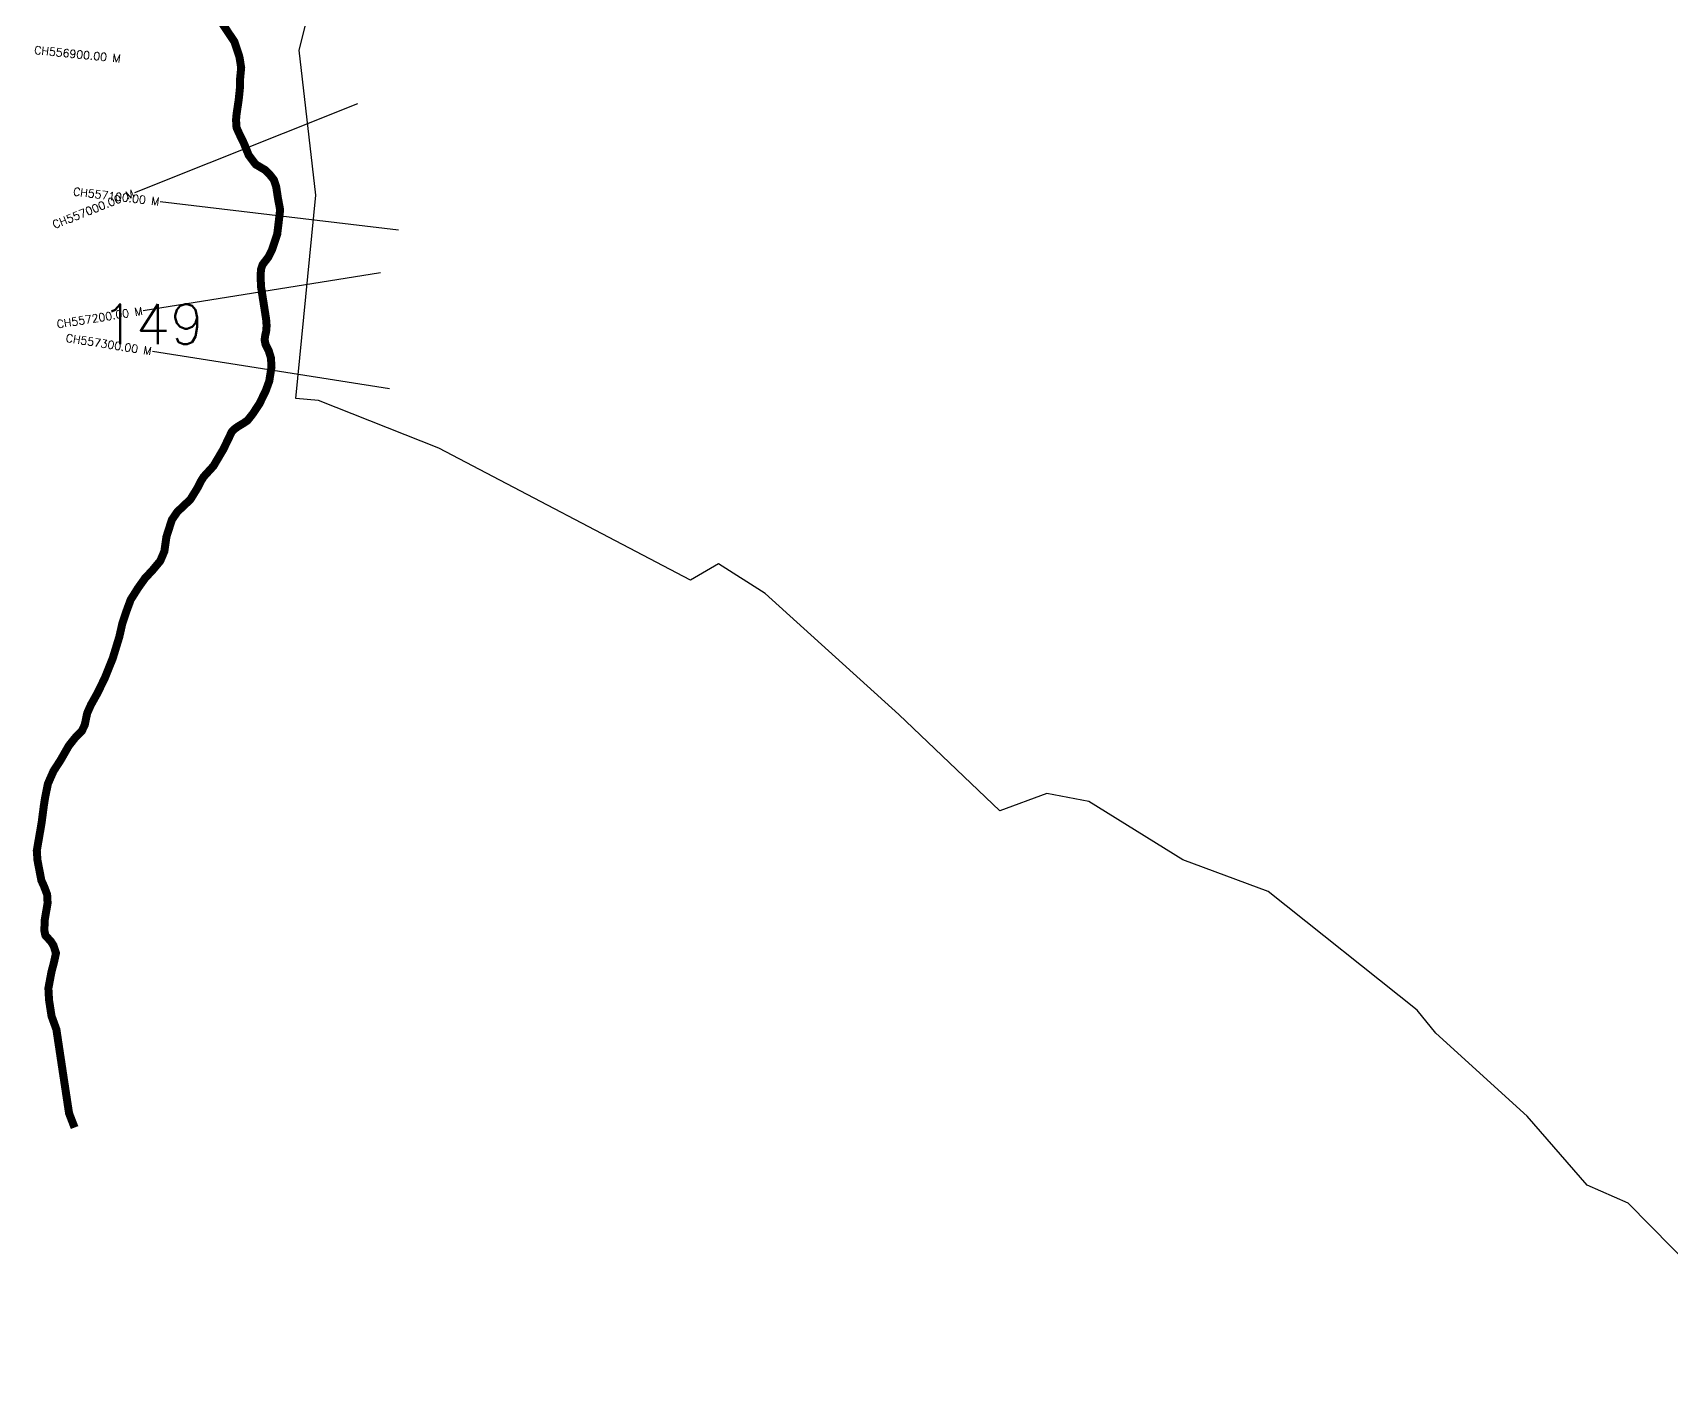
# Model space of a CAD drawing. Header units: metres. Extents: x 319310 to 323428, y 1852503 to 1859804.
# Drawn here: x 319333 to 321380, y 1853758 to 1855444 of the extents above; entities that cross this region are included whole.
import ezdxf
from ezdxf.enums import TextEntityAlignment as Align

# ---------------------------------------------------------------- set-up
doc = ezdxf.new("R2010")
doc.units = ezdxf.units.M
for name, color, linetype in [('CS', 134, 'Continuous'), ('CSMark', 6, 'Continuous'), ('UNPROTECTED', 10, 'Continuous'), ('village', 3, 'Continuous')]:
    doc.layers.add(name, color=color, linetype=linetype)
doc.styles.get("Standard").update_dxf_attribs({"font": 'simplex.shx'})

msp = doc.modelspace()

# ---------------------------------------------------------------- linework, layer by layer
at = {"layer": 'CS'}
for p, q in [((319738.6, 1855355.2), (319459.9, 1855244.2)), ((319790, 1855197.5), (319492.1, 1855232.9)), ((319767.3, 1855144), (319471, 1855096.8)), ((319778.7, 1854999.3), (319482.4, 1855045.9))]:
    msp.add_line(p, q, dxfattribs=at)
at = {"layer": 'UNPROTECTED', "const_width": 10, "flags": 128}
msp.add_lwpolyline([(319567, 1855459.7), (319576.6, 1855445.2), (319584.9, 1855432.8), (319587.9, 1855423.8), (319591.2, 1855413.6), (319593.3, 1855400.4), (319592, 1855387), (319591.9, 1855376.5), (319590.2, 1855360.1), (319587.6, 1855342.8), (319586.9, 1855335.3), (319587.5, 1855325.6), (319590.5, 1855318.8), (319596.7, 1855306), (319602.7, 1855291.1), (319611.5, 1855279.5), (319623.4, 1855272.5), (319628.4, 1855267.6), (319634.1, 1855260.4), (319637.1, 1855251.5), (319639.2, 1855237.7), (319642, 1855222.8), (319640.2, 1855207.5), (319638.4, 1855192.7), (319631.9, 1855173), (319627.3, 1855163.8), (319620, 1855154.2), (319618, 1855148.2), (319617.6, 1855138.2), (319618.2, 1855126.2), (319621.2, 1855107.1), (319624.5, 1855086.1), (319625.1, 1855077.9), (319624.5, 1855070.8), (319623.4, 1855066.1), (319622.6, 1855060.5), (319623.7, 1855054.9), (319627.7, 1855046.9), (319630.5, 1855037.8), (319631.2, 1855026.5), (319628.4, 1855008.8), (319624, 1854996.7), (319616.2, 1854980.6), (319607.8, 1854967.9), (319601.1, 1854959.5), (319596.1, 1854956.1), (319589.1, 1854951.9), (319584.7, 1854948.7), (319581.4, 1854945.2), (319579, 1854940.1), (319571, 1854923.5), (319558.7, 1854902.7), (319546.4, 1854889.2), (319543, 1854883.8), (319539.1, 1854875.9), (319529.7, 1854860.7), (319521.9, 1854853.4), (319513.4, 1854845.3), (319506.7, 1854835.5), (319499.9, 1854814.3), (319497.3, 1854796.1), (319492.2, 1854784.1), (319482.8, 1854772.8), (319473.1, 1854762.4), (319464.4, 1854750.2), (319455.2, 1854735.6), (319449.9, 1854721.2), (319444.9, 1854706.4), (319441, 1854689.2), (319436.5, 1854674.5), (319432.8, 1854662.4), (319422.8, 1854637.6), (319413.6, 1854618.7), (319405.7, 1854604.6), (319400.9, 1854594), (319397.8, 1854579.2), (319394.3, 1854571.9), (319385.2, 1854562.4), (319377.8, 1854553), (319367.5, 1854535), (319358.8, 1854521.6), (319351.8, 1854505.7), (319348.2, 1854488), (319346.6, 1854477.6), (319343.9, 1854456.8), (319337.9, 1854422.1), (319338.7, 1854410.3), (319343.6, 1854384.9), (319346.9, 1854377.6), (319350.8, 1854367.3), (319351.4, 1854356.6), (319347.9, 1854336.2), (319347.3, 1854322.5), (319348.6, 1854316.2), (319355.6, 1854308.5), (319358.8, 1854303.5), (319361.9, 1854294.1), (319359.4, 1854282.8), (319356.2, 1854270.4), (319352.4, 1854250.2), (319353.2, 1854235.4), (319356.3, 1854215.4), (319362.4, 1854198.6), (319371.1, 1854140.8), (319378.2, 1854094), (319385.1, 1854076.1)], dxfattribs=at)
at = {"layer": 'village', "color": 6}
msp.add_polyline3d([(321546.9, 1853757.9, 0), (321326.5, 1853981.5, 0), (321275.4, 1854004.2, 0), (321200.4, 1854090.4, 0), (321086.3, 1854193.9, 0), (321062.9, 1854222.7, 0), (320876.7, 1854371.2, 0), (320770, 1854410.7, 0), (320652.5, 1854483.6, 0), (320600.1, 1854493.4, 0), (320541.3, 1854471.9, 0), (320415.1, 1854592.1, 0), (320248.2, 1854743.6, 0), (320189.7, 1854780.3, 0), (320154.9, 1854760.1, 0), (319840.5, 1854925, 0), (319689.8, 1854984.6, 0), (319661.8, 1854987, 0), (319686.8, 1855241.1, 0), (319665.7, 1855422.2, 0), (319787.2, 1855900.7, 0)], dxfattribs=at)

# ---------------------------------------------------------------- texts
at = {"insert": (319418.5, 1855105.1), "char_height": 50, "attachment_point": 1}
msp.add_mtext_dynamic_manual_height_columns('\\pxt1;149', width=70.183, gutter_width=1, heights=[0], dxfattribs=at)
at = {"layer": 'CSMark'}
for s, rotation, p in [('CH556900.00 M', 354.2857, (319442.7, 1855411.8)), ('CH557000.00 M', 21.7234, (319458.9, 1855243.8)), ('CH557100.00 M', 353.2258, (319491.1, 1855233)), ('CH557200.00 M', 9.0407, (319470, 1855096.7)), ('CH557300.00 M', 351.0515, (319481.4, 1855046.1))]:
    msp.add_text(s, height=10, rotation=rotation, dxfattribs=at).set_placement(p, align=Align.MIDDLE_RIGHT)

doc.saveas('drawing.dxf')
